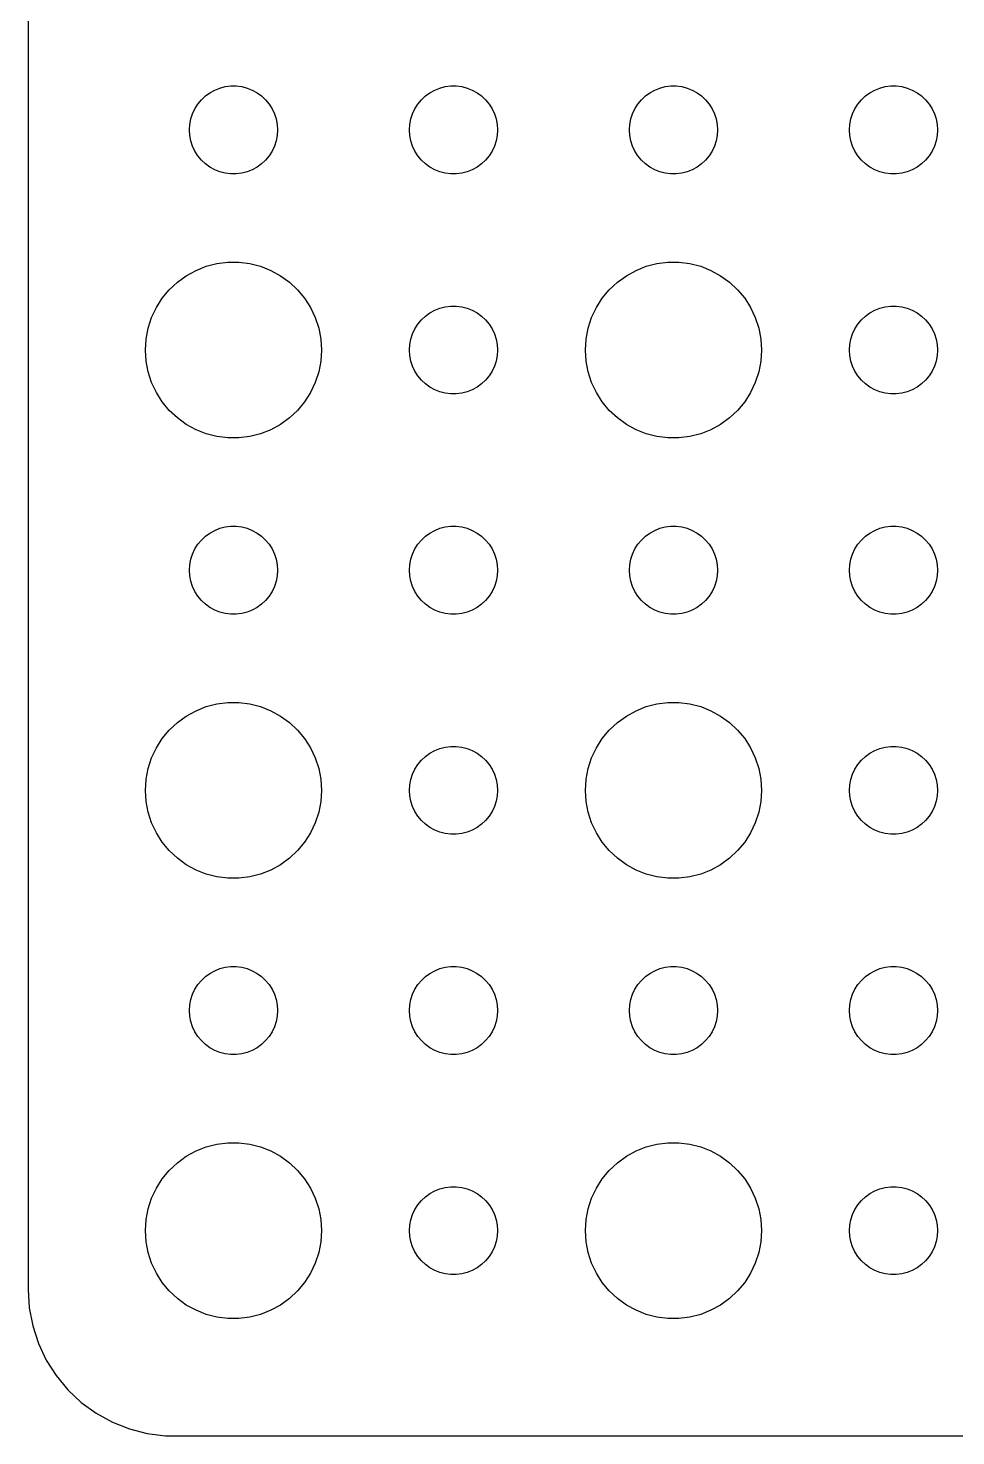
# Model space of a CAD drawing. Header units: metres. Extents: x -134 to 134, y 176 to 508.
# Drawn here: x -134.5 to -102.87, y 176.01 to 223.97 of the extents above; entities that cross this region are included whole.
import ezdxf

# ---------------------------------------------------------------- set-up
doc = ezdxf.new("R2010")
doc.units = ezdxf.units.M

msp = doc.modelspace()

# ---------------------------------------------------------------- linework, layer by layer
for p, q in [((-134.5, 275), (-134.5, 181)), ((-128.593, 221.527), (-128.456, 221.656)), ((-128.456, 221.656), (-128.304, 221.766)), ((-128.304, 221.766), (-128.139, 221.857)), ((-128.139, 221.857), (-127.964, 221.927)), ((-127.964, 221.927), (-127.781, 221.973)), ((-127.781, 221.973), (-127.594, 221.997)), ((-127.594, 221.997), (-127.406, 221.997)), ((-127.406, 221.997), (-127.219, 221.973)), ((-127.219, 221.973), (-127.036, 221.927)), ((-127.036, 221.927), (-126.861, 221.857)), ((-126.861, 221.857), (-126.696, 221.766)), ((-126.696, 221.766), (-126.544, 221.656)), ((-126.544, 221.656), (-126.407, 221.527)), ((-121.093, 221.527), (-120.956, 221.656)), ((-120.956, 221.656), (-120.804, 221.766)), ((-120.804, 221.766), (-120.639, 221.857)), ((-120.639, 221.857), (-120.464, 221.927)), ((-120.464, 221.927), (-120.281, 221.973)), ((-120.281, 221.973), (-120.094, 221.997)), ((-120.094, 221.997), (-119.906, 221.997)), ((-119.906, 221.997), (-119.719, 221.973)), ((-119.719, 221.973), (-119.536, 221.927)), ((-119.536, 221.927), (-119.361, 221.857)), ((-119.361, 221.857), (-119.196, 221.766)), ((-119.196, 221.766), (-119.044, 221.656)), ((-119.044, 221.656), (-118.907, 221.527)), ((-113.593, 221.527), (-113.456, 221.656)), ((-113.456, 221.656), (-113.304, 221.766)), ((-113.304, 221.766), (-113.139, 221.857)), ((-113.139, 221.857), (-112.964, 221.927)), ((-112.964, 221.927), (-112.781, 221.973)), ((-112.781, 221.973), (-112.594, 221.997)), ((-112.594, 221.997), (-112.406, 221.997)), ((-112.406, 221.997), (-112.219, 221.973)), ((-112.219, 221.973), (-112.036, 221.927)), ((-112.036, 221.927), (-111.861, 221.857)), ((-111.861, 221.857), (-111.696, 221.766)), ((-111.696, 221.766), (-111.544, 221.656)), ((-111.544, 221.656), (-111.407, 221.527)), ((-106.093, 221.527), (-105.956, 221.656)), ((-105.956, 221.656), (-105.804, 221.766)), ((-105.804, 221.766), (-105.639, 221.857)), ((-105.639, 221.857), (-105.464, 221.927)), ((-105.464, 221.927), (-105.281, 221.973)), ((-105.281, 221.973), (-105.094, 221.997)), ((-105.094, 221.997), (-104.906, 221.997)), ((-104.906, 221.997), (-104.719, 221.973)), ((-104.719, 221.973), (-104.536, 221.927)), ((-104.536, 221.927), (-104.361, 221.857)), ((-104.361, 221.857), (-104.196, 221.766)), ((-104.196, 221.766), (-104.044, 221.656)), ((-104.044, 221.656), (-103.907, 221.527)), ((-128.895, 221.052), (-128.814, 221.223)), ((-128.814, 221.223), (-128.714, 221.382)), ((-128.714, 221.382), (-128.593, 221.527)), ((-126.407, 221.527), (-126.286, 221.382)), ((-126.286, 221.382), (-126.186, 221.223)), ((-126.186, 221.223), (-126.105, 221.052)), ((-121.395, 221.052), (-121.314, 221.223)), ((-121.314, 221.223), (-121.214, 221.382)), ((-121.214, 221.382), (-121.093, 221.527)), ((-118.907, 221.527), (-118.786, 221.382)), ((-118.786, 221.382), (-118.686, 221.223)), ((-118.686, 221.223), (-118.605, 221.052)), ((-113.895, 221.052), (-113.814, 221.223)), ((-113.814, 221.223), (-113.714, 221.382)), ((-113.714, 221.382), (-113.593, 221.527)), ((-111.407, 221.527), (-111.286, 221.382)), ((-111.286, 221.382), (-111.186, 221.223)), ((-111.186, 221.223), (-111.105, 221.052)), ((-106.395, 221.052), (-106.314, 221.223)), ((-106.314, 221.223), (-106.214, 221.382)), ((-106.214, 221.382), (-106.093, 221.527)), ((-103.907, 221.527), (-103.786, 221.382)), ((-103.786, 221.382), (-103.686, 221.223)), ((-103.686, 221.223), (-103.605, 221.052)), ((-129, 220.5), (-128.988, 220.688)), ((-128.988, 220.688), (-128.953, 220.873)), ((-128.953, 220.873), (-128.895, 221.052)), ((-126.105, 221.052), (-126.047, 220.873)), ((-126.047, 220.873), (-126.012, 220.688)), ((-126.012, 220.688), (-126, 220.5)), ((-121.5, 220.5), (-121.488, 220.688)), ((-121.488, 220.688), (-121.453, 220.873)), ((-121.453, 220.873), (-121.395, 221.052)), ((-118.605, 221.052), (-118.547, 220.873)), ((-118.547, 220.873), (-118.512, 220.688)), ((-118.512, 220.688), (-118.5, 220.5)), ((-114, 220.5), (-113.988, 220.688)), ((-113.988, 220.688), (-113.953, 220.873)), ((-113.953, 220.873), (-113.895, 221.052)), ((-111.105, 221.052), (-111.047, 220.873)), ((-111.047, 220.873), (-111.012, 220.688)), ((-111.012, 220.688), (-111, 220.5)), ((-106.5, 220.5), (-106.488, 220.688)), ((-106.488, 220.688), (-106.453, 220.873)), ((-106.453, 220.873), (-106.395, 221.052)), ((-103.605, 221.052), (-103.547, 220.873)), ((-103.547, 220.873), (-103.512, 220.688)), ((-103.512, 220.688), (-103.5, 220.5)), ((-128.988, 220.312), (-129, 220.5)), ((-128.953, 220.127), (-128.988, 220.312)), ((-128.895, 219.948), (-128.953, 220.127)), ((-126.047, 220.127), (-126.105, 219.948)), ((-126.012, 220.312), (-126.047, 220.127)), ((-126, 220.5), (-126.012, 220.312)), ((-121.488, 220.312), (-121.5, 220.5)), ((-121.453, 220.127), (-121.488, 220.312)), ((-121.395, 219.948), (-121.453, 220.127)), ((-118.547, 220.127), (-118.605, 219.948)), ((-118.512, 220.312), (-118.547, 220.127)), ((-118.5, 220.5), (-118.512, 220.312)), ((-113.988, 220.312), (-114, 220.5)), ((-113.953, 220.127), (-113.988, 220.312)), ((-113.895, 219.948), (-113.953, 220.127)), ((-111.047, 220.127), (-111.105, 219.948)), ((-111.012, 220.312), (-111.047, 220.127)), ((-111, 220.5), (-111.012, 220.312)), ((-106.488, 220.312), (-106.5, 220.5)), ((-106.453, 220.127), (-106.488, 220.312)), ((-106.395, 219.948), (-106.453, 220.127)), ((-103.547, 220.127), (-103.605, 219.948)), ((-103.512, 220.312), (-103.547, 220.127)), ((-103.5, 220.5), (-103.512, 220.312)), ((-128.814, 219.777), (-128.895, 219.948)), ((-128.714, 219.618), (-128.814, 219.777)), ((-126.186, 219.777), (-126.286, 219.618)), ((-126.105, 219.948), (-126.186, 219.777)), ((-121.314, 219.777), (-121.395, 219.948)), ((-121.214, 219.618), (-121.314, 219.777)), ((-118.686, 219.777), (-118.786, 219.618)), ((-118.605, 219.948), (-118.686, 219.777)), ((-113.814, 219.777), (-113.895, 219.948)), ((-113.714, 219.618), (-113.814, 219.777)), ((-111.186, 219.777), (-111.286, 219.618)), ((-111.105, 219.948), (-111.186, 219.777)), ((-106.314, 219.777), (-106.395, 219.948)), ((-106.214, 219.618), (-106.314, 219.777)), ((-103.686, 219.777), (-103.786, 219.618)), ((-103.605, 219.948), (-103.686, 219.777)), ((-128.593, 219.473), (-128.714, 219.618)), ((-128.456, 219.344), (-128.593, 219.473)), ((-128.304, 219.234), (-128.456, 219.344)), ((-128.139, 219.143), (-128.304, 219.234)), ((-126.696, 219.234), (-126.861, 219.143)), ((-126.544, 219.344), (-126.696, 219.234)), ((-126.407, 219.473), (-126.544, 219.344)), ((-126.286, 219.618), (-126.407, 219.473)), ((-121.093, 219.473), (-121.214, 219.618)), ((-120.956, 219.344), (-121.093, 219.473)), ((-120.804, 219.234), (-120.956, 219.344)), ((-120.639, 219.143), (-120.804, 219.234)), ((-119.196, 219.234), (-119.361, 219.143)), ((-119.044, 219.344), (-119.196, 219.234)), ((-118.907, 219.473), (-119.044, 219.344)), ((-118.786, 219.618), (-118.907, 219.473)), ((-113.593, 219.473), (-113.714, 219.618)), ((-113.456, 219.344), (-113.593, 219.473)), ((-113.304, 219.234), (-113.456, 219.344)), ((-113.139, 219.143), (-113.304, 219.234)), ((-111.696, 219.234), (-111.861, 219.143)), ((-111.544, 219.344), (-111.696, 219.234)), ((-111.407, 219.473), (-111.544, 219.344)), ((-111.286, 219.618), (-111.407, 219.473)), ((-106.093, 219.473), (-106.214, 219.618)), ((-105.956, 219.344), (-106.093, 219.473)), ((-105.804, 219.234), (-105.956, 219.344)), ((-105.639, 219.143), (-105.804, 219.234)), ((-104.196, 219.234), (-104.361, 219.143)), ((-104.044, 219.344), (-104.196, 219.234)), ((-103.907, 219.473), (-104.044, 219.344)), ((-103.786, 219.618), (-103.907, 219.473)), ((-127.964, 219.073), (-128.139, 219.143)), ((-127.781, 219.027), (-127.964, 219.073)), ((-127.594, 219.003), (-127.781, 219.027)), ((-127.406, 219.003), (-127.594, 219.003)), ((-127.219, 219.027), (-127.406, 219.003)), ((-127.036, 219.073), (-127.219, 219.027)), ((-126.861, 219.143), (-127.036, 219.073)), ((-120.464, 219.073), (-120.639, 219.143)), ((-120.281, 219.027), (-120.464, 219.073)), ((-120.094, 219.003), (-120.281, 219.027)), ((-119.906, 219.003), (-120.094, 219.003)), ((-119.719, 219.027), (-119.906, 219.003)), ((-119.536, 219.073), (-119.719, 219.027)), ((-119.361, 219.143), (-119.536, 219.073)), ((-112.964, 219.073), (-113.139, 219.143)), ((-112.781, 219.027), (-112.964, 219.073)), ((-112.594, 219.003), (-112.781, 219.027)), ((-112.406, 219.003), (-112.594, 219.003)), ((-112.219, 219.027), (-112.406, 219.003)), ((-112.036, 219.073), (-112.219, 219.027)), ((-111.861, 219.143), (-112.036, 219.073)), ((-105.464, 219.073), (-105.639, 219.143)), ((-105.281, 219.027), (-105.464, 219.073)), ((-105.094, 219.003), (-105.281, 219.027)), ((-104.906, 219.003), (-105.094, 219.003)), ((-104.719, 219.027), (-104.906, 219.003)), ((-104.536, 219.073), (-104.719, 219.027)), ((-104.361, 219.143), (-104.536, 219.073)), ((-128.777, 215.714), (-128.427, 215.853)), ((-128.427, 215.853), (-128.062, 215.947)), ((-128.062, 215.947), (-127.688, 215.994)), ((-127.688, 215.994), (-127.312, 215.994)), ((-127.312, 215.994), (-126.938, 215.947)), ((-126.938, 215.947), (-126.573, 215.853)), ((-126.573, 215.853), (-126.223, 215.714)), ((-113.777, 215.714), (-113.427, 215.853)), ((-113.427, 215.853), (-113.062, 215.947)), ((-113.062, 215.947), (-112.688, 215.994)), ((-112.688, 215.994), (-112.312, 215.994)), ((-112.312, 215.994), (-111.938, 215.947)), ((-111.938, 215.947), (-111.573, 215.853)), ((-111.573, 215.853), (-111.223, 215.714)), ((-129.412, 215.312), (-129.107, 215.533)), ((-129.107, 215.533), (-128.777, 215.714)), ((-126.223, 215.714), (-125.893, 215.533)), ((-125.893, 215.533), (-125.588, 215.312)), ((-114.412, 215.312), (-114.107, 215.533)), ((-114.107, 215.533), (-113.777, 215.714)), ((-111.223, 215.714), (-110.893, 215.533)), ((-110.893, 215.533), (-110.588, 215.312)), ((-129.927, 214.763), (-129.687, 215.054)), ((-129.687, 215.054), (-129.412, 215.312)), ((-125.588, 215.312), (-125.313, 215.054)), ((-125.313, 215.054), (-125.073, 214.763)), ((-114.927, 214.763), (-114.687, 215.054)), ((-114.687, 215.054), (-114.412, 215.312)), ((-110.588, 215.312), (-110.313, 215.054)), ((-110.313, 215.054), (-110.073, 214.763)), ((-130.289, 214.104), (-130.129, 214.445)), ((-130.129, 214.445), (-129.927, 214.763)), ((-125.073, 214.763), (-124.871, 214.445)), ((-124.871, 214.445), (-124.711, 214.104)), ((-120.639, 214.357), (-120.464, 214.427)), ((-120.464, 214.427), (-120.281, 214.473)), ((-120.281, 214.473), (-120.094, 214.497)), ((-120.094, 214.497), (-119.906, 214.497)), ((-119.906, 214.497), (-119.719, 214.473)), ((-119.719, 214.473), (-119.536, 214.427)), ((-119.536, 214.427), (-119.361, 214.357)), ((-115.289, 214.104), (-115.129, 214.445)), ((-115.129, 214.445), (-114.927, 214.763)), ((-110.073, 214.763), (-109.871, 214.445)), ((-109.871, 214.445), (-109.711, 214.104)), ((-105.639, 214.357), (-105.464, 214.427)), ((-105.464, 214.427), (-105.281, 214.473)), ((-105.281, 214.473), (-105.094, 214.497)), ((-105.094, 214.497), (-104.906, 214.497)), ((-104.906, 214.497), (-104.719, 214.473)), ((-104.719, 214.473), (-104.536, 214.427)), ((-104.536, 214.427), (-104.361, 214.357)), ((-130.406, 213.746), (-130.289, 214.104)), ((-124.711, 214.104), (-124.594, 213.746)), ((-121.214, 213.882), (-121.093, 214.027)), ((-121.093, 214.027), (-120.956, 214.156)), ((-120.956, 214.156), (-120.804, 214.266)), ((-120.804, 214.266), (-120.639, 214.357)), ((-119.361, 214.357), (-119.196, 214.266)), ((-119.196, 214.266), (-119.044, 214.156)), ((-119.044, 214.156), (-118.907, 214.027)), ((-118.907, 214.027), (-118.786, 213.882)), ((-115.406, 213.746), (-115.289, 214.104)), ((-109.711, 214.104), (-109.594, 213.746)), ((-106.214, 213.882), (-106.093, 214.027)), ((-106.093, 214.027), (-105.956, 214.156)), ((-105.956, 214.156), (-105.804, 214.266)), ((-105.804, 214.266), (-105.639, 214.357)), ((-104.361, 214.357), (-104.196, 214.266)), ((-104.196, 214.266), (-104.044, 214.156)), ((-104.044, 214.156), (-103.907, 214.027)), ((-103.907, 214.027), (-103.786, 213.882)), ((-130.476, 213.376), (-130.406, 213.746)), ((-124.594, 213.746), (-124.524, 213.376)), ((-121.453, 213.373), (-121.395, 213.552)), ((-121.395, 213.552), (-121.314, 213.723)), ((-121.314, 213.723), (-121.214, 213.882)), ((-118.786, 213.882), (-118.686, 213.723)), ((-118.686, 213.723), (-118.605, 213.552)), ((-118.605, 213.552), (-118.547, 213.373)), ((-115.476, 213.376), (-115.406, 213.746)), ((-109.594, 213.746), (-109.524, 213.376)), ((-106.453, 213.373), (-106.395, 213.552)), ((-106.395, 213.552), (-106.314, 213.723)), ((-106.314, 213.723), (-106.214, 213.882)), ((-103.786, 213.882), (-103.686, 213.723)), ((-103.686, 213.723), (-103.605, 213.552)), ((-103.605, 213.552), (-103.547, 213.373)), ((-130.5, 213), (-130.476, 213.376)), ((-130.476, 212.624), (-130.5, 213)), ((-124.524, 213.376), (-124.5, 213)), ((-124.5, 213), (-124.524, 212.624)), ((-121.5, 213), (-121.488, 213.188)), ((-121.488, 212.812), (-121.5, 213)), ((-121.488, 213.188), (-121.453, 213.373)), ((-118.547, 213.373), (-118.512, 213.188)), ((-118.512, 213.188), (-118.5, 213)), ((-118.5, 213), (-118.512, 212.812)), ((-115.5, 213), (-115.476, 213.376)), ((-115.476, 212.624), (-115.5, 213)), ((-109.524, 213.376), (-109.5, 213)), ((-109.5, 213), (-109.524, 212.624)), ((-106.5, 213), (-106.488, 213.188)), ((-106.488, 212.812), (-106.5, 213)), ((-106.488, 213.188), (-106.453, 213.373)), ((-103.547, 213.373), (-103.512, 213.188)), ((-103.512, 213.188), (-103.5, 213)), ((-103.5, 213), (-103.512, 212.812)), ((-130.406, 212.254), (-130.476, 212.624)), ((-124.524, 212.624), (-124.594, 212.254)), ((-121.453, 212.627), (-121.488, 212.812)), ((-121.395, 212.448), (-121.453, 212.627)), ((-121.314, 212.277), (-121.395, 212.448)), ((-118.605, 212.448), (-118.686, 212.277)), ((-118.547, 212.627), (-118.605, 212.448)), ((-118.512, 212.812), (-118.547, 212.627)), ((-115.406, 212.254), (-115.476, 212.624)), ((-109.524, 212.624), (-109.594, 212.254)), ((-106.453, 212.627), (-106.488, 212.812)), ((-106.395, 212.448), (-106.453, 212.627)), ((-106.314, 212.277), (-106.395, 212.448)), ((-103.605, 212.448), (-103.686, 212.277)), ((-103.547, 212.627), (-103.605, 212.448)), ((-103.512, 212.812), (-103.547, 212.627)), ((-130.289, 211.896), (-130.406, 212.254)), ((-124.594, 212.254), (-124.711, 211.896)), ((-121.214, 212.118), (-121.314, 212.277)), ((-121.093, 211.973), (-121.214, 212.118)), ((-120.956, 211.844), (-121.093, 211.973)), ((-118.907, 211.973), (-119.044, 211.844)), ((-118.786, 212.118), (-118.907, 211.973)), ((-118.686, 212.277), (-118.786, 212.118)), ((-115.289, 211.896), (-115.406, 212.254)), ((-109.594, 212.254), (-109.711, 211.896)), ((-106.214, 212.118), (-106.314, 212.277)), ((-106.093, 211.973), (-106.214, 212.118)), ((-105.956, 211.844), (-106.093, 211.973)), ((-103.907, 211.973), (-104.044, 211.844)), ((-103.786, 212.118), (-103.907, 211.973)), ((-103.686, 212.277), (-103.786, 212.118)), ((-130.129, 211.555), (-130.289, 211.896)), ((-129.927, 211.237), (-130.129, 211.555)), ((-124.871, 211.555), (-125.073, 211.237)), ((-124.711, 211.896), (-124.871, 211.555)), ((-120.804, 211.734), (-120.956, 211.844)), ((-120.639, 211.643), (-120.804, 211.734)), ((-120.464, 211.573), (-120.639, 211.643)), ((-120.281, 211.527), (-120.464, 211.573)), ((-120.094, 211.503), (-120.281, 211.527)), ((-119.906, 211.503), (-120.094, 211.503)), ((-119.719, 211.527), (-119.906, 211.503)), ((-119.536, 211.573), (-119.719, 211.527)), ((-119.361, 211.643), (-119.536, 211.573)), ((-119.196, 211.734), (-119.361, 211.643)), ((-119.044, 211.844), (-119.196, 211.734)), ((-115.129, 211.555), (-115.289, 211.896)), ((-114.927, 211.237), (-115.129, 211.555)), ((-109.871, 211.555), (-110.073, 211.237)), ((-109.711, 211.896), (-109.871, 211.555)), ((-105.804, 211.734), (-105.956, 211.844)), ((-105.639, 211.643), (-105.804, 211.734)), ((-105.464, 211.573), (-105.639, 211.643)), ((-105.281, 211.527), (-105.464, 211.573)), ((-105.094, 211.503), (-105.281, 211.527)), ((-104.906, 211.503), (-105.094, 211.503)), ((-104.719, 211.527), (-104.906, 211.503)), ((-104.536, 211.573), (-104.719, 211.527)), ((-104.361, 211.643), (-104.536, 211.573)), ((-104.196, 211.734), (-104.361, 211.643)), ((-104.044, 211.844), (-104.196, 211.734)), ((-129.687, 210.946), (-129.927, 211.237)), ((-125.073, 211.237), (-125.313, 210.946)), ((-114.687, 210.946), (-114.927, 211.237)), ((-110.073, 211.237), (-110.313, 210.946)), ((-129.412, 210.688), (-129.687, 210.946)), ((-129.107, 210.467), (-129.412, 210.688)), ((-125.588, 210.688), (-125.893, 210.467)), ((-125.313, 210.946), (-125.588, 210.688)), ((-114.412, 210.688), (-114.687, 210.946)), ((-114.107, 210.467), (-114.412, 210.688)), ((-110.588, 210.688), (-110.893, 210.467)), ((-110.313, 210.946), (-110.588, 210.688)), ((-128.777, 210.286), (-129.107, 210.467)), ((-128.427, 210.147), (-128.777, 210.286)), ((-128.062, 210.053), (-128.427, 210.147)), ((-127.688, 210.006), (-128.062, 210.053)), ((-126.938, 210.053), (-127.312, 210.006)), ((-126.573, 210.147), (-126.938, 210.053)), ((-126.223, 210.286), (-126.573, 210.147)), ((-125.893, 210.467), (-126.223, 210.286)), ((-113.777, 210.286), (-114.107, 210.467)), ((-113.427, 210.147), (-113.777, 210.286)), ((-113.062, 210.053), (-113.427, 210.147)), ((-112.688, 210.006), (-113.062, 210.053)), ((-111.938, 210.053), (-112.312, 210.006)), ((-111.573, 210.147), (-111.938, 210.053)), ((-111.223, 210.286), (-111.573, 210.147)), ((-110.893, 210.467), (-111.223, 210.286)), ((-127.312, 210.006), (-127.688, 210.006)), ((-112.312, 210.006), (-112.688, 210.006)), ((-128.456, 206.656), (-128.304, 206.766)), ((-128.304, 206.766), (-128.139, 206.857)), ((-128.139, 206.857), (-127.964, 206.927)), ((-127.964, 206.927), (-127.781, 206.973)), ((-127.781, 206.973), (-127.594, 206.997)), ((-127.594, 206.997), (-127.406, 206.997)), ((-127.406, 206.997), (-127.219, 206.973)), ((-127.219, 206.973), (-127.036, 206.927)), ((-127.036, 206.927), (-126.861, 206.857)), ((-126.861, 206.857), (-126.696, 206.766)), ((-126.696, 206.766), (-126.544, 206.656)), ((-120.956, 206.656), (-120.804, 206.766)), ((-120.804, 206.766), (-120.639, 206.857)), ((-120.639, 206.857), (-120.464, 206.927)), ((-120.464, 206.927), (-120.281, 206.973)), ((-120.281, 206.973), (-120.094, 206.997)), ((-120.094, 206.997), (-119.906, 206.997)), ((-119.906, 206.997), (-119.719, 206.973)), ((-119.719, 206.973), (-119.536, 206.927)), ((-119.536, 206.927), (-119.361, 206.857)), ((-119.361, 206.857), (-119.196, 206.766)), ((-119.196, 206.766), (-119.044, 206.656)), ((-113.456, 206.656), (-113.304, 206.766)), ((-113.304, 206.766), (-113.139, 206.857)), ((-113.139, 206.857), (-112.964, 206.927)), ((-112.964, 206.927), (-112.781, 206.973)), ((-112.781, 206.973), (-112.594, 206.997)), ((-112.594, 206.997), (-112.406, 206.997)), ((-112.406, 206.997), (-112.219, 206.973)), ((-112.219, 206.973), (-112.036, 206.927)), ((-112.036, 206.927), (-111.861, 206.857)), ((-111.861, 206.857), (-111.696, 206.766)), ((-111.696, 206.766), (-111.544, 206.656)), ((-105.956, 206.656), (-105.804, 206.766)), ((-105.804, 206.766), (-105.639, 206.857)), ((-105.639, 206.857), (-105.464, 206.927)), ((-105.464, 206.927), (-105.281, 206.973)), ((-105.281, 206.973), (-105.094, 206.997)), ((-105.094, 206.997), (-104.906, 206.997)), ((-104.906, 206.997), (-104.719, 206.973)), ((-104.719, 206.973), (-104.536, 206.927)), ((-104.536, 206.927), (-104.361, 206.857)), ((-104.361, 206.857), (-104.196, 206.766)), ((-104.196, 206.766), (-104.044, 206.656)), ((-128.895, 206.052), (-128.814, 206.223)), ((-128.814, 206.223), (-128.714, 206.382)), ((-128.714, 206.382), (-128.593, 206.527)), ((-128.593, 206.527), (-128.456, 206.656)), ((-126.544, 206.656), (-126.407, 206.527)), ((-126.407, 206.527), (-126.286, 206.382)), ((-126.286, 206.382), (-126.186, 206.223)), ((-126.186, 206.223), (-126.105, 206.052)), ((-121.395, 206.052), (-121.314, 206.223)), ((-121.314, 206.223), (-121.214, 206.382)), ((-121.214, 206.382), (-121.093, 206.527)), ((-121.093, 206.527), (-120.956, 206.656)), ((-119.044, 206.656), (-118.907, 206.527)), ((-118.907, 206.527), (-118.786, 206.382)), ((-118.786, 206.382), (-118.686, 206.223)), ((-118.686, 206.223), (-118.605, 206.052)), ((-113.895, 206.052), (-113.814, 206.223)), ((-113.814, 206.223), (-113.714, 206.382)), ((-113.714, 206.382), (-113.593, 206.527)), ((-113.593, 206.527), (-113.456, 206.656)), ((-111.544, 206.656), (-111.407, 206.527)), ((-111.407, 206.527), (-111.286, 206.382)), ((-111.286, 206.382), (-111.186, 206.223)), ((-111.186, 206.223), (-111.105, 206.052)), ((-106.395, 206.052), (-106.314, 206.223)), ((-106.314, 206.223), (-106.214, 206.382)), ((-106.214, 206.382), (-106.093, 206.527)), ((-106.093, 206.527), (-105.956, 206.656)), ((-104.044, 206.656), (-103.907, 206.527)), ((-103.907, 206.527), (-103.786, 206.382)), ((-103.786, 206.382), (-103.686, 206.223)), ((-103.686, 206.223), (-103.605, 206.052)), ((-128.988, 205.688), (-128.953, 205.873)), ((-128.953, 205.873), (-128.895, 206.052)), ((-126.105, 206.052), (-126.047, 205.873)), ((-126.047, 205.873), (-126.012, 205.688)), ((-121.488, 205.688), (-121.453, 205.873)), ((-121.453, 205.873), (-121.395, 206.052)), ((-118.605, 206.052), (-118.547, 205.873)), ((-118.547, 205.873), (-118.512, 205.688)), ((-113.988, 205.688), (-113.953, 205.873)), ((-113.953, 205.873), (-113.895, 206.052)), ((-111.105, 206.052), (-111.047, 205.873)), ((-111.047, 205.873), (-111.012, 205.688)), ((-106.488, 205.688), (-106.453, 205.873)), ((-106.453, 205.873), (-106.395, 206.052)), ((-103.605, 206.052), (-103.547, 205.873)), ((-103.547, 205.873), (-103.512, 205.688)), ((-129, 205.5), (-128.988, 205.688)), ((-128.988, 205.312), (-129, 205.5)), ((-128.953, 205.127), (-128.988, 205.312)), ((-126.012, 205.312), (-126.047, 205.127)), ((-126.012, 205.688), (-126, 205.5)), ((-126, 205.5), (-126.012, 205.312)), ((-121.5, 205.5), (-121.488, 205.688)), ((-121.488, 205.312), (-121.5, 205.5)), ((-121.453, 205.127), (-121.488, 205.312)), ((-118.512, 205.312), (-118.547, 205.127)), ((-118.512, 205.688), (-118.5, 205.5)), ((-118.5, 205.5), (-118.512, 205.312)), ((-114, 205.5), (-113.988, 205.688)), ((-113.988, 205.312), (-114, 205.5)), ((-113.953, 205.127), (-113.988, 205.312)), ((-111.012, 205.312), (-111.047, 205.127)), ((-111.012, 205.688), (-111, 205.5)), ((-111, 205.5), (-111.012, 205.312)), ((-106.5, 205.5), (-106.488, 205.688)), ((-106.488, 205.312), (-106.5, 205.5)), ((-106.453, 205.127), (-106.488, 205.312)), ((-103.512, 205.312), (-103.547, 205.127)), ((-103.512, 205.688), (-103.5, 205.5)), ((-103.5, 205.5), (-103.512, 205.312)), ((-128.895, 204.948), (-128.953, 205.127)), ((-128.814, 204.777), (-128.895, 204.948)), ((-128.714, 204.618), (-128.814, 204.777)), ((-126.186, 204.777), (-126.286, 204.618)), ((-126.105, 204.948), (-126.186, 204.777)), ((-126.047, 205.127), (-126.105, 204.948)), ((-121.395, 204.948), (-121.453, 205.127)), ((-121.314, 204.777), (-121.395, 204.948)), ((-121.214, 204.618), (-121.314, 204.777)), ((-118.686, 204.777), (-118.786, 204.618)), ((-118.605, 204.948), (-118.686, 204.777)), ((-118.547, 205.127), (-118.605, 204.948)), ((-113.895, 204.948), (-113.953, 205.127)), ((-113.814, 204.777), (-113.895, 204.948)), ((-113.714, 204.618), (-113.814, 204.777)), ((-111.186, 204.777), (-111.286, 204.618)), ((-111.105, 204.948), (-111.186, 204.777)), ((-111.047, 205.127), (-111.105, 204.948)), ((-106.395, 204.948), (-106.453, 205.127)), ((-106.314, 204.777), (-106.395, 204.948)), ((-106.214, 204.618), (-106.314, 204.777)), ((-103.686, 204.777), (-103.786, 204.618)), ((-103.605, 204.948), (-103.686, 204.777)), ((-103.547, 205.127), (-103.605, 204.948)), ((-128.593, 204.473), (-128.714, 204.618)), ((-128.456, 204.344), (-128.593, 204.473)), ((-128.304, 204.234), (-128.456, 204.344)), ((-126.544, 204.344), (-126.696, 204.234)), ((-126.407, 204.473), (-126.544, 204.344)), ((-126.286, 204.618), (-126.407, 204.473)), ((-121.093, 204.473), (-121.214, 204.618)), ((-120.956, 204.344), (-121.093, 204.473)), ((-120.804, 204.234), (-120.956, 204.344)), ((-119.044, 204.344), (-119.196, 204.234)), ((-118.907, 204.473), (-119.044, 204.344)), ((-118.786, 204.618), (-118.907, 204.473)), ((-113.593, 204.473), (-113.714, 204.618)), ((-113.456, 204.344), (-113.593, 204.473)), ((-113.304, 204.234), (-113.456, 204.344)), ((-111.544, 204.344), (-111.696, 204.234)), ((-111.407, 204.473), (-111.544, 204.344)), ((-111.286, 204.618), (-111.407, 204.473)), ((-106.093, 204.473), (-106.214, 204.618)), ((-105.956, 204.344), (-106.093, 204.473)), ((-105.804, 204.234), (-105.956, 204.344)), ((-104.044, 204.344), (-104.196, 204.234)), ((-103.907, 204.473), (-104.044, 204.344)), ((-103.786, 204.618), (-103.907, 204.473)), ((-128.139, 204.143), (-128.304, 204.234)), ((-127.964, 204.073), (-128.139, 204.143)), ((-127.781, 204.027), (-127.964, 204.073)), ((-127.594, 204.003), (-127.781, 204.027)), ((-127.406, 204.003), (-127.594, 204.003)), ((-127.219, 204.027), (-127.406, 204.003)), ((-127.036, 204.073), (-127.219, 204.027)), ((-126.861, 204.143), (-127.036, 204.073)), ((-126.696, 204.234), (-126.861, 204.143)), ((-120.639, 204.143), (-120.804, 204.234)), ((-120.464, 204.073), (-120.639, 204.143)), ((-120.281, 204.027), (-120.464, 204.073)), ((-120.094, 204.003), (-120.281, 204.027)), ((-119.906, 204.003), (-120.094, 204.003)), ((-119.719, 204.027), (-119.906, 204.003)), ((-119.536, 204.073), (-119.719, 204.027)), ((-119.361, 204.143), (-119.536, 204.073)), ((-119.196, 204.234), (-119.361, 204.143)), ((-113.139, 204.143), (-113.304, 204.234)), ((-112.964, 204.073), (-113.139, 204.143)), ((-112.781, 204.027), (-112.964, 204.073)), ((-112.594, 204.003), (-112.781, 204.027)), ((-112.406, 204.003), (-112.594, 204.003)), ((-112.219, 204.027), (-112.406, 204.003)), ((-112.036, 204.073), (-112.219, 204.027)), ((-111.861, 204.143), (-112.036, 204.073)), ((-111.696, 204.234), (-111.861, 204.143)), ((-105.639, 204.143), (-105.804, 204.234)), ((-105.464, 204.073), (-105.639, 204.143)), ((-105.281, 204.027), (-105.464, 204.073)), ((-105.094, 204.003), (-105.281, 204.027)), ((-104.906, 204.003), (-105.094, 204.003)), ((-104.719, 204.027), (-104.906, 204.003)), ((-104.536, 204.073), (-104.719, 204.027)), ((-104.361, 204.143), (-104.536, 204.073)), ((-104.196, 204.234), (-104.361, 204.143)), ((-128.427, 200.853), (-128.062, 200.947)), ((-128.062, 200.947), (-127.688, 200.994)), ((-127.688, 200.994), (-127.312, 200.994)), ((-127.312, 200.994), (-126.938, 200.947)), ((-126.938, 200.947), (-126.573, 200.853)), ((-113.427, 200.853), (-113.062, 200.947)), ((-113.062, 200.947), (-112.688, 200.994)), ((-112.688, 200.994), (-112.312, 200.994)), ((-112.312, 200.994), (-111.938, 200.947)), ((-111.938, 200.947), (-111.573, 200.853)), ((-129.412, 200.312), (-129.107, 200.533)), ((-129.107, 200.533), (-128.777, 200.714)), ((-128.777, 200.714), (-128.427, 200.853)), ((-126.573, 200.853), (-126.223, 200.714)), ((-126.223, 200.714), (-125.893, 200.533)), ((-125.893, 200.533), (-125.588, 200.312)), ((-114.412, 200.312), (-114.107, 200.533)), ((-114.107, 200.533), (-113.777, 200.714)), ((-113.777, 200.714), (-113.427, 200.853)), ((-111.573, 200.853), (-111.223, 200.714)), ((-111.223, 200.714), (-110.893, 200.533)), ((-110.893, 200.533), (-110.588, 200.312)), ((-129.927, 199.763), (-129.687, 200.054)), ((-129.687, 200.054), (-129.412, 200.312)), ((-125.588, 200.312), (-125.313, 200.054)), ((-125.313, 200.054), (-125.073, 199.763)), ((-114.927, 199.763), (-114.687, 200.054)), ((-114.687, 200.054), (-114.412, 200.312)), ((-110.588, 200.312), (-110.313, 200.054)), ((-110.313, 200.054), (-110.073, 199.763)), ((-130.129, 199.445), (-129.927, 199.763)), ((-125.073, 199.763), (-124.871, 199.445)), ((-115.129, 199.445), (-114.927, 199.763)), ((-110.073, 199.763), (-109.871, 199.445)), ((-130.406, 198.746), (-130.289, 199.104)), ((-130.289, 199.104), (-130.129, 199.445)), ((-124.871, 199.445), (-124.711, 199.104)), ((-124.711, 199.104), (-124.594, 198.746)), ((-121.214, 198.882), (-121.093, 199.027)), ((-121.093, 199.027), (-120.956, 199.156)), ((-120.956, 199.156), (-120.804, 199.266)), ((-120.804, 199.266), (-120.639, 199.357)), ((-120.639, 199.357), (-120.464, 199.427)), ((-120.464, 199.427), (-120.281, 199.473)), ((-120.281, 199.473), (-120.094, 199.497)), ((-120.094, 199.497), (-119.906, 199.497)), ((-119.906, 199.497), (-119.719, 199.473)), ((-119.719, 199.473), (-119.536, 199.427)), ((-119.536, 199.427), (-119.361, 199.357)), ((-119.361, 199.357), (-119.196, 199.266)), ((-119.196, 199.266), (-119.044, 199.156)), ((-119.044, 199.156), (-118.907, 199.027)), ((-118.907, 199.027), (-118.786, 198.882)), ((-115.406, 198.746), (-115.289, 199.104)), ((-115.289, 199.104), (-115.129, 199.445)), ((-109.871, 199.445), (-109.711, 199.104)), ((-109.711, 199.104), (-109.594, 198.746)), ((-106.214, 198.882), (-106.093, 199.027)), ((-106.093, 199.027), (-105.956, 199.156)), ((-105.956, 199.156), (-105.804, 199.266)), ((-105.804, 199.266), (-105.639, 199.357)), ((-105.639, 199.357), (-105.464, 199.427)), ((-105.464, 199.427), (-105.281, 199.473)), ((-105.281, 199.473), (-105.094, 199.497)), ((-105.094, 199.497), (-104.906, 199.497)), ((-104.906, 199.497), (-104.719, 199.473)), ((-104.719, 199.473), (-104.536, 199.427)), ((-104.536, 199.427), (-104.361, 199.357)), ((-104.361, 199.357), (-104.196, 199.266)), ((-104.196, 199.266), (-104.044, 199.156)), ((-104.044, 199.156), (-103.907, 199.027)), ((-103.907, 199.027), (-103.786, 198.882)), ((-130.476, 198.376), (-130.406, 198.746)), ((-124.594, 198.746), (-124.524, 198.376)), ((-121.453, 198.373), (-121.395, 198.552)), ((-121.395, 198.552), (-121.314, 198.723)), ((-121.314, 198.723), (-121.214, 198.882)), ((-118.786, 198.882), (-118.686, 198.723)), ((-118.686, 198.723), (-118.605, 198.552)), ((-118.605, 198.552), (-118.547, 198.373)), ((-115.476, 198.376), (-115.406, 198.746)), ((-109.594, 198.746), (-109.524, 198.376)), ((-106.453, 198.373), (-106.395, 198.552)), ((-106.395, 198.552), (-106.314, 198.723)), ((-106.314, 198.723), (-106.214, 198.882)), ((-103.786, 198.882), (-103.686, 198.723)), ((-103.686, 198.723), (-103.605, 198.552)), ((-103.605, 198.552), (-103.547, 198.373)), ((-130.5, 198), (-130.476, 198.376)), ((-124.524, 198.376), (-124.5, 198)), ((-121.5, 198), (-121.488, 198.188)), ((-121.488, 198.188), (-121.453, 198.373)), ((-118.547, 198.373), (-118.512, 198.188)), ((-118.512, 198.188), (-118.5, 198)), ((-115.5, 198), (-115.476, 198.376)), ((-109.524, 198.376), (-109.5, 198)), ((-106.5, 198), (-106.488, 198.188)), ((-106.488, 198.188), (-106.453, 198.373)), ((-103.547, 198.373), (-103.512, 198.188)), ((-103.512, 198.188), (-103.5, 198)), ((-130.476, 197.624), (-130.5, 198)), ((-130.406, 197.254), (-130.476, 197.624)), ((-124.524, 197.624), (-124.594, 197.254)), ((-124.5, 198), (-124.524, 197.624)), ((-121.488, 197.812), (-121.5, 198)), ((-121.453, 197.627), (-121.488, 197.812)), ((-121.395, 197.448), (-121.453, 197.627)), ((-118.547, 197.627), (-118.605, 197.448)), ((-118.512, 197.812), (-118.547, 197.627)), ((-118.5, 198), (-118.512, 197.812)), ((-115.476, 197.624), (-115.5, 198)), ((-115.406, 197.254), (-115.476, 197.624)), ((-109.524, 197.624), (-109.594, 197.254)), ((-109.5, 198), (-109.524, 197.624)), ((-106.488, 197.812), (-106.5, 198)), ((-106.453, 197.627), (-106.488, 197.812)), ((-106.395, 197.448), (-106.453, 197.627)), ((-103.547, 197.627), (-103.605, 197.448)), ((-103.512, 197.812), (-103.547, 197.627)), ((-103.5, 198), (-103.512, 197.812)), ((-130.289, 196.896), (-130.406, 197.254)), ((-124.594, 197.254), (-124.711, 196.896)), ((-121.314, 197.277), (-121.395, 197.448)), ((-121.214, 197.118), (-121.314, 197.277)), ((-121.093, 196.973), (-121.214, 197.118)), ((-118.786, 197.118), (-118.907, 196.973)), ((-118.686, 197.277), (-118.786, 197.118)), ((-118.605, 197.448), (-118.686, 197.277)), ((-115.289, 196.896), (-115.406, 197.254)), ((-109.594, 197.254), (-109.711, 196.896)), ((-106.314, 197.277), (-106.395, 197.448)), ((-106.214, 197.118), (-106.314, 197.277)), ((-106.093, 196.973), (-106.214, 197.118)), ((-103.786, 197.118), (-103.907, 196.973)), ((-103.686, 197.277), (-103.786, 197.118)), ((-103.605, 197.448), (-103.686, 197.277)), ((-130.129, 196.555), (-130.289, 196.896)), ((-124.711, 196.896), (-124.871, 196.555)), ((-120.956, 196.844), (-121.093, 196.973)), ((-120.804, 196.734), (-120.956, 196.844)), ((-120.639, 196.643), (-120.804, 196.734)), ((-120.464, 196.573), (-120.639, 196.643)), ((-119.361, 196.643), (-119.536, 196.573)), ((-119.196, 196.734), (-119.361, 196.643)), ((-119.044, 196.844), (-119.196, 196.734)), ((-118.907, 196.973), (-119.044, 196.844)), ((-115.129, 196.555), (-115.289, 196.896)), ((-109.711, 196.896), (-109.871, 196.555)), ((-105.956, 196.844), (-106.093, 196.973)), ((-105.804, 196.734), (-105.956, 196.844)), ((-105.639, 196.643), (-105.804, 196.734)), ((-105.464, 196.573), (-105.639, 196.643)), ((-104.361, 196.643), (-104.536, 196.573)), ((-104.196, 196.734), (-104.361, 196.643)), ((-104.044, 196.844), (-104.196, 196.734)), ((-103.907, 196.973), (-104.044, 196.844)), ((-129.927, 196.237), (-130.129, 196.555)), ((-129.687, 195.946), (-129.927, 196.237)), ((-125.073, 196.237), (-125.313, 195.946)), ((-124.871, 196.555), (-125.073, 196.237)), ((-120.281, 196.527), (-120.464, 196.573)), ((-120.094, 196.503), (-120.281, 196.527)), ((-119.906, 196.503), (-120.094, 196.503)), ((-119.719, 196.527), (-119.906, 196.503)), ((-119.536, 196.573), (-119.719, 196.527)), ((-114.927, 196.237), (-115.129, 196.555)), ((-114.687, 195.946), (-114.927, 196.237)), ((-110.073, 196.237), (-110.313, 195.946)), ((-109.871, 196.555), (-110.073, 196.237)), ((-105.281, 196.527), (-105.464, 196.573)), ((-105.094, 196.503), (-105.281, 196.527)), ((-104.906, 196.503), (-105.094, 196.503)), ((-104.719, 196.527), (-104.906, 196.503)), ((-104.536, 196.573), (-104.719, 196.527)), ((-129.412, 195.688), (-129.687, 195.946)), ((-129.107, 195.467), (-129.412, 195.688)), ((-125.588, 195.688), (-125.893, 195.467)), ((-125.313, 195.946), (-125.588, 195.688)), ((-114.412, 195.688), (-114.687, 195.946)), ((-114.107, 195.467), (-114.412, 195.688)), ((-110.588, 195.688), (-110.893, 195.467)), ((-110.313, 195.946), (-110.588, 195.688)), ((-128.777, 195.286), (-129.107, 195.467)), ((-128.427, 195.147), (-128.777, 195.286)), ((-126.223, 195.286), (-126.573, 195.147)), ((-125.893, 195.467), (-126.223, 195.286)), ((-113.777, 195.286), (-114.107, 195.467)), ((-113.427, 195.147), (-113.777, 195.286)), ((-111.223, 195.286), (-111.573, 195.147)), ((-110.893, 195.467), (-111.223, 195.286)), ((-128.062, 195.053), (-128.427, 195.147)), ((-127.688, 195.006), (-128.062, 195.053)), ((-127.312, 195.006), (-127.688, 195.006)), ((-126.938, 195.053), (-127.312, 195.006)), ((-126.573, 195.147), (-126.938, 195.053)), ((-113.062, 195.053), (-113.427, 195.147)), ((-112.688, 195.006), (-113.062, 195.053)), ((-112.312, 195.006), (-112.688, 195.006)), ((-111.938, 195.053), (-112.312, 195.006)), ((-111.573, 195.147), (-111.938, 195.053)), ((-128.304, 191.766), (-128.139, 191.857)), ((-128.139, 191.857), (-127.964, 191.927)), ((-127.964, 191.927), (-127.781, 191.973)), ((-127.781, 191.973), (-127.594, 191.997)), ((-127.594, 191.997), (-127.406, 191.997)), ((-127.406, 191.997), (-127.219, 191.973)), ((-127.219, 191.973), (-127.036, 191.927)), ((-127.036, 191.927), (-126.861, 191.857)), ((-126.861, 191.857), (-126.696, 191.766)), ((-120.804, 191.766), (-120.639, 191.857)), ((-120.639, 191.857), (-120.464, 191.927)), ((-120.464, 191.927), (-120.281, 191.973)), ((-120.281, 191.973), (-120.094, 191.997)), ((-120.094, 191.997), (-119.906, 191.997)), ((-119.906, 191.997), (-119.719, 191.973)), ((-119.719, 191.973), (-119.536, 191.927)), ((-119.536, 191.927), (-119.361, 191.857)), ((-119.361, 191.857), (-119.196, 191.766)), ((-113.304, 191.766), (-113.139, 191.857)), ((-113.139, 191.857), (-112.964, 191.927)), ((-112.964, 191.927), (-112.781, 191.973)), ((-112.781, 191.973), (-112.594, 191.997)), ((-112.594, 191.997), (-112.406, 191.997)), ((-112.406, 191.997), (-112.219, 191.973)), ((-112.219, 191.973), (-112.036, 191.927)), ((-112.036, 191.927), (-111.861, 191.857)), ((-111.861, 191.857), (-111.696, 191.766)), ((-105.804, 191.766), (-105.639, 191.857)), ((-105.639, 191.857), (-105.464, 191.927)), ((-105.464, 191.927), (-105.281, 191.973)), ((-105.281, 191.973), (-105.094, 191.997)), ((-105.094, 191.997), (-104.906, 191.997)), ((-104.906, 191.997), (-104.719, 191.973)), ((-104.719, 191.973), (-104.536, 191.927)), ((-104.536, 191.927), (-104.361, 191.857)), ((-104.361, 191.857), (-104.196, 191.766)), ((-128.814, 191.223), (-128.714, 191.382)), ((-128.714, 191.382), (-128.593, 191.527)), ((-128.593, 191.527), (-128.456, 191.656)), ((-128.456, 191.656), (-128.304, 191.766)), ((-126.696, 191.766), (-126.544, 191.656)), ((-126.544, 191.656), (-126.407, 191.527)), ((-126.407, 191.527), (-126.286, 191.382)), ((-126.286, 191.382), (-126.186, 191.223)), ((-121.314, 191.223), (-121.214, 191.382)), ((-121.214, 191.382), (-121.093, 191.527)), ((-121.093, 191.527), (-120.956, 191.656)), ((-120.956, 191.656), (-120.804, 191.766)), ((-119.196, 191.766), (-119.044, 191.656)), ((-119.044, 191.656), (-118.907, 191.527)), ((-118.907, 191.527), (-118.786, 191.382)), ((-118.786, 191.382), (-118.686, 191.223)), ((-113.814, 191.223), (-113.714, 191.382)), ((-113.714, 191.382), (-113.593, 191.527)), ((-113.593, 191.527), (-113.456, 191.656)), ((-113.456, 191.656), (-113.304, 191.766)), ((-111.696, 191.766), (-111.544, 191.656)), ((-111.544, 191.656), (-111.407, 191.527)), ((-111.407, 191.527), (-111.286, 191.382)), ((-111.286, 191.382), (-111.186, 191.223)), ((-106.314, 191.223), (-106.214, 191.382)), ((-106.214, 191.382), (-106.093, 191.527)), ((-106.093, 191.527), (-105.956, 191.656)), ((-105.956, 191.656), (-105.804, 191.766)), ((-104.196, 191.766), (-104.044, 191.656)), ((-104.044, 191.656), (-103.907, 191.527)), ((-103.907, 191.527), (-103.786, 191.382)), ((-103.786, 191.382), (-103.686, 191.223)), ((-128.988, 190.688), (-128.953, 190.873)), ((-128.953, 190.873), (-128.895, 191.052)), ((-128.895, 191.052), (-128.814, 191.223)), ((-126.186, 191.223), (-126.105, 191.052)), ((-126.105, 191.052), (-126.047, 190.873)), ((-126.047, 190.873), (-126.012, 190.688)), ((-121.488, 190.688), (-121.453, 190.873)), ((-121.453, 190.873), (-121.395, 191.052)), ((-121.395, 191.052), (-121.314, 191.223)), ((-118.686, 191.223), (-118.605, 191.052)), ((-118.605, 191.052), (-118.547, 190.873)), ((-118.547, 190.873), (-118.512, 190.688)), ((-113.988, 190.688), (-113.953, 190.873)), ((-113.953, 190.873), (-113.895, 191.052)), ((-113.895, 191.052), (-113.814, 191.223)), ((-111.186, 191.223), (-111.105, 191.052)), ((-111.105, 191.052), (-111.047, 190.873)), ((-111.047, 190.873), (-111.012, 190.688)), ((-106.488, 190.688), (-106.453, 190.873)), ((-106.453, 190.873), (-106.395, 191.052)), ((-106.395, 191.052), (-106.314, 191.223)), ((-103.686, 191.223), (-103.605, 191.052)), ((-103.605, 191.052), (-103.547, 190.873)), ((-103.547, 190.873), (-103.512, 190.688)), ((-129, 190.5), (-128.988, 190.688)), ((-128.988, 190.312), (-129, 190.5)), ((-126.012, 190.688), (-126, 190.5)), ((-126, 190.5), (-126.012, 190.312)), ((-121.5, 190.5), (-121.488, 190.688)), ((-121.488, 190.312), (-121.5, 190.5)), ((-118.512, 190.688), (-118.5, 190.5)), ((-118.5, 190.5), (-118.512, 190.312)), ((-114, 190.5), (-113.988, 190.688)), ((-113.988, 190.312), (-114, 190.5)), ((-111.012, 190.688), (-111, 190.5)), ((-111, 190.5), (-111.012, 190.312)), ((-106.5, 190.5), (-106.488, 190.688)), ((-106.488, 190.312), (-106.5, 190.5)), ((-103.512, 190.688), (-103.5, 190.5)), ((-103.5, 190.5), (-103.512, 190.312)), ((-128.953, 190.127), (-128.988, 190.312)), ((-128.895, 189.948), (-128.953, 190.127)), ((-128.814, 189.777), (-128.895, 189.948)), ((-126.105, 189.948), (-126.186, 189.777)), ((-126.047, 190.127), (-126.105, 189.948)), ((-126.012, 190.312), (-126.047, 190.127)), ((-121.453, 190.127), (-121.488, 190.312)), ((-121.395, 189.948), (-121.453, 190.127)), ((-121.314, 189.777), (-121.395, 189.948)), ((-118.605, 189.948), (-118.686, 189.777)), ((-118.547, 190.127), (-118.605, 189.948)), ((-118.512, 190.312), (-118.547, 190.127)), ((-113.953, 190.127), (-113.988, 190.312)), ((-113.895, 189.948), (-113.953, 190.127)), ((-113.814, 189.777), (-113.895, 189.948)), ((-111.105, 189.948), (-111.186, 189.777)), ((-111.047, 190.127), (-111.105, 189.948)), ((-111.012, 190.312), (-111.047, 190.127)), ((-106.453, 190.127), (-106.488, 190.312)), ((-106.395, 189.948), (-106.453, 190.127)), ((-106.314, 189.777), (-106.395, 189.948)), ((-103.605, 189.948), (-103.686, 189.777)), ((-103.547, 190.127), (-103.605, 189.948)), ((-103.512, 190.312), (-103.547, 190.127)), ((-128.714, 189.618), (-128.814, 189.777)), ((-128.593, 189.473), (-128.714, 189.618)), ((-128.456, 189.344), (-128.593, 189.473)), ((-126.407, 189.473), (-126.544, 189.344)), ((-126.286, 189.618), (-126.407, 189.473)), ((-126.186, 189.777), (-126.286, 189.618)), ((-121.214, 189.618), (-121.314, 189.777)), ((-121.093, 189.473), (-121.214, 189.618)), ((-120.956, 189.344), (-121.093, 189.473)), ((-118.907, 189.473), (-119.044, 189.344)), ((-118.786, 189.618), (-118.907, 189.473)), ((-118.686, 189.777), (-118.786, 189.618)), ((-113.714, 189.618), (-113.814, 189.777)), ((-113.593, 189.473), (-113.714, 189.618)), ((-113.456, 189.344), (-113.593, 189.473)), ((-111.407, 189.473), (-111.544, 189.344)), ((-111.286, 189.618), (-111.407, 189.473)), ((-111.186, 189.777), (-111.286, 189.618)), ((-106.214, 189.618), (-106.314, 189.777)), ((-106.093, 189.473), (-106.214, 189.618)), ((-105.956, 189.344), (-106.093, 189.473)), ((-103.907, 189.473), (-104.044, 189.344)), ((-103.786, 189.618), (-103.907, 189.473)), ((-103.686, 189.777), (-103.786, 189.618)), ((-128.304, 189.234), (-128.456, 189.344)), ((-128.139, 189.143), (-128.304, 189.234)), ((-127.964, 189.073), (-128.139, 189.143)), ((-127.781, 189.027), (-127.964, 189.073)), ((-127.594, 189.003), (-127.781, 189.027)), ((-127.406, 189.003), (-127.594, 189.003)), ((-127.219, 189.027), (-127.406, 189.003)), ((-127.036, 189.073), (-127.219, 189.027)), ((-126.861, 189.143), (-127.036, 189.073)), ((-126.696, 189.234), (-126.861, 189.143)), ((-126.544, 189.344), (-126.696, 189.234)), ((-120.804, 189.234), (-120.956, 189.344)), ((-120.639, 189.143), (-120.804, 189.234)), ((-120.464, 189.073), (-120.639, 189.143)), ((-120.281, 189.027), (-120.464, 189.073)), ((-120.094, 189.003), (-120.281, 189.027)), ((-119.906, 189.003), (-120.094, 189.003)), ((-119.719, 189.027), (-119.906, 189.003)), ((-119.536, 189.073), (-119.719, 189.027)), ((-119.361, 189.143), (-119.536, 189.073)), ((-119.196, 189.234), (-119.361, 189.143)), ((-119.044, 189.344), (-119.196, 189.234)), ((-113.304, 189.234), (-113.456, 189.344)), ((-113.139, 189.143), (-113.304, 189.234)), ((-112.964, 189.073), (-113.139, 189.143)), ((-112.781, 189.027), (-112.964, 189.073)), ((-112.594, 189.003), (-112.781, 189.027)), ((-112.406, 189.003), (-112.594, 189.003)), ((-112.219, 189.027), (-112.406, 189.003)), ((-112.036, 189.073), (-112.219, 189.027)), ((-111.861, 189.143), (-112.036, 189.073)), ((-111.696, 189.234), (-111.861, 189.143)), ((-111.544, 189.344), (-111.696, 189.234)), ((-105.804, 189.234), (-105.956, 189.344)), ((-105.639, 189.143), (-105.804, 189.234)), ((-105.464, 189.073), (-105.639, 189.143)), ((-105.281, 189.027), (-105.464, 189.073)), ((-105.094, 189.003), (-105.281, 189.027)), ((-104.906, 189.003), (-105.094, 189.003)), ((-104.719, 189.027), (-104.906, 189.003)), ((-104.536, 189.073), (-104.719, 189.027)), ((-104.361, 189.143), (-104.536, 189.073)), ((-104.196, 189.234), (-104.361, 189.143)), ((-104.044, 189.344), (-104.196, 189.234)), ((-129.107, 185.533), (-128.777, 185.714)), ((-128.777, 185.714), (-128.427, 185.853)), ((-128.427, 185.853), (-128.062, 185.947)), ((-128.062, 185.947), (-127.688, 185.994)), ((-127.688, 185.994), (-127.312, 185.994)), ((-127.312, 185.994), (-126.938, 185.947)), ((-126.938, 185.947), (-126.573, 185.853)), ((-126.573, 185.853), (-126.223, 185.714)), ((-126.223, 185.714), (-125.893, 185.533)), ((-114.107, 185.533), (-113.777, 185.714)), ((-113.777, 185.714), (-113.427, 185.853)), ((-113.427, 185.853), (-113.062, 185.947)), ((-113.062, 185.947), (-112.688, 185.994)), ((-112.688, 185.994), (-112.312, 185.994)), ((-112.312, 185.994), (-111.938, 185.947)), ((-111.938, 185.947), (-111.573, 185.853)), ((-111.573, 185.853), (-111.223, 185.714)), ((-111.223, 185.714), (-110.893, 185.533)), ((-129.687, 185.054), (-129.412, 185.312)), ((-129.412, 185.312), (-129.107, 185.533)), ((-125.893, 185.533), (-125.588, 185.312)), ((-125.588, 185.312), (-125.313, 185.054)), ((-114.687, 185.054), (-114.412, 185.312)), ((-114.412, 185.312), (-114.107, 185.533)), ((-110.893, 185.533), (-110.588, 185.312)), ((-110.588, 185.312), (-110.313, 185.054)), ((-130.129, 184.445), (-129.927, 184.763)), ((-129.927, 184.763), (-129.687, 185.054)), ((-125.313, 185.054), (-125.073, 184.763)), ((-125.073, 184.763), (-124.871, 184.445)), ((-115.129, 184.445), (-114.927, 184.763)), ((-114.927, 184.763), (-114.687, 185.054)), ((-110.313, 185.054), (-110.073, 184.763)), ((-110.073, 184.763), (-109.871, 184.445)), ((-130.289, 184.104), (-130.129, 184.445)), ((-124.871, 184.445), (-124.711, 184.104)), ((-121.093, 184.027), (-120.956, 184.156)), ((-120.956, 184.156), (-120.804, 184.266)), ((-120.804, 184.266), (-120.639, 184.357)), ((-120.639, 184.357), (-120.464, 184.427)), ((-120.464, 184.427), (-120.281, 184.473)), ((-120.281, 184.473), (-120.094, 184.497)), ((-120.094, 184.497), (-119.906, 184.497)), ((-119.906, 184.497), (-119.719, 184.473)), ((-119.719, 184.473), (-119.536, 184.427)), ((-119.536, 184.427), (-119.361, 184.357)), ((-119.361, 184.357), (-119.196, 184.266)), ((-119.196, 184.266), (-119.044, 184.156)), ((-119.044, 184.156), (-118.907, 184.027)), ((-115.289, 184.104), (-115.129, 184.445)), ((-109.871, 184.445), (-109.711, 184.104)), ((-106.093, 184.027), (-105.956, 184.156)), ((-105.956, 184.156), (-105.804, 184.266)), ((-105.804, 184.266), (-105.639, 184.357)), ((-105.639, 184.357), (-105.464, 184.427)), ((-105.464, 184.427), (-105.281, 184.473)), ((-105.281, 184.473), (-105.094, 184.497)), ((-105.094, 184.497), (-104.906, 184.497)), ((-104.906, 184.497), (-104.719, 184.473)), ((-104.719, 184.473), (-104.536, 184.427)), ((-104.536, 184.427), (-104.361, 184.357)), ((-104.361, 184.357), (-104.196, 184.266)), ((-104.196, 184.266), (-104.044, 184.156)), ((-104.044, 184.156), (-103.907, 184.027)), ((-130.476, 183.376), (-130.406, 183.746)), ((-130.406, 183.746), (-130.289, 184.104)), ((-124.711, 184.104), (-124.594, 183.746)), ((-124.594, 183.746), (-124.524, 183.376)), ((-121.395, 183.552), (-121.314, 183.723)), ((-121.314, 183.723), (-121.214, 183.882)), ((-121.214, 183.882), (-121.093, 184.027)), ((-118.907, 184.027), (-118.786, 183.882)), ((-118.786, 183.882), (-118.686, 183.723)), ((-118.686, 183.723), (-118.605, 183.552)), ((-115.476, 183.376), (-115.406, 183.746)), ((-115.406, 183.746), (-115.289, 184.104)), ((-109.711, 184.104), (-109.594, 183.746)), ((-109.594, 183.746), (-109.524, 183.376)), ((-106.395, 183.552), (-106.314, 183.723)), ((-106.314, 183.723), (-106.214, 183.882)), ((-106.214, 183.882), (-106.093, 184.027)), ((-103.907, 184.027), (-103.786, 183.882)), ((-103.786, 183.882), (-103.686, 183.723)), ((-103.686, 183.723), (-103.605, 183.552)), ((-130.5, 183), (-130.476, 183.376)), ((-124.524, 183.376), (-124.5, 183)), ((-121.488, 183.188), (-121.453, 183.373)), ((-121.453, 183.373), (-121.395, 183.552)), ((-118.605, 183.552), (-118.547, 183.373)), ((-118.547, 183.373), (-118.512, 183.188)), ((-115.5, 183), (-115.476, 183.376)), ((-109.524, 183.376), (-109.5, 183)), ((-106.488, 183.188), (-106.453, 183.373)), ((-106.453, 183.373), (-106.395, 183.552)), ((-103.605, 183.552), (-103.547, 183.373)), ((-103.547, 183.373), (-103.512, 183.188)), ((-130.476, 182.624), (-130.5, 183)), ((-124.5, 183), (-124.524, 182.624)), ((-121.5, 183), (-121.488, 183.188)), ((-121.488, 182.812), (-121.5, 183)), ((-121.453, 182.627), (-121.488, 182.812)), ((-118.512, 182.812), (-118.547, 182.627)), ((-118.512, 183.188), (-118.5, 183)), ((-118.5, 183), (-118.512, 182.812)), ((-115.476, 182.624), (-115.5, 183)), ((-109.5, 183), (-109.524, 182.624)), ((-106.5, 183), (-106.488, 183.188)), ((-106.488, 182.812), (-106.5, 183)), ((-106.453, 182.627), (-106.488, 182.812)), ((-103.512, 182.812), (-103.547, 182.627)), ((-103.512, 183.188), (-103.5, 183)), ((-103.5, 183), (-103.512, 182.812)), ((-130.406, 182.254), (-130.476, 182.624)), ((-130.289, 181.896), (-130.406, 182.254)), ((-124.594, 182.254), (-124.711, 181.896)), ((-124.524, 182.624), (-124.594, 182.254)), ((-121.395, 182.448), (-121.453, 182.627)), ((-121.314, 182.277), (-121.395, 182.448)), ((-121.214, 182.118), (-121.314, 182.277)), ((-118.686, 182.277), (-118.786, 182.118)), ((-118.605, 182.448), (-118.686, 182.277)), ((-118.547, 182.627), (-118.605, 182.448)), ((-115.406, 182.254), (-115.476, 182.624)), ((-115.289, 181.896), (-115.406, 182.254)), ((-109.594, 182.254), (-109.711, 181.896)), ((-109.524, 182.624), (-109.594, 182.254)), ((-106.395, 182.448), (-106.453, 182.627)), ((-106.314, 182.277), (-106.395, 182.448)), ((-106.214, 182.118), (-106.314, 182.277)), ((-103.686, 182.277), (-103.786, 182.118)), ((-103.605, 182.448), (-103.686, 182.277)), ((-103.547, 182.627), (-103.605, 182.448)), ((-130.129, 181.555), (-130.289, 181.896)), ((-124.711, 181.896), (-124.871, 181.555)), ((-121.093, 181.973), (-121.214, 182.118)), ((-120.956, 181.844), (-121.093, 181.973)), ((-120.804, 181.734), (-120.956, 181.844)), ((-119.044, 181.844), (-119.196, 181.734)), ((-118.907, 181.973), (-119.044, 181.844)), ((-118.786, 182.118), (-118.907, 181.973)), ((-115.129, 181.555), (-115.289, 181.896)), ((-109.711, 181.896), (-109.871, 181.555)), ((-106.093, 181.973), (-106.214, 182.118)), ((-105.956, 181.844), (-106.093, 181.973)), ((-105.804, 181.734), (-105.956, 181.844)), ((-104.044, 181.844), (-104.196, 181.734)), ((-103.907, 181.973), (-104.044, 181.844)), ((-103.786, 182.118), (-103.907, 181.973)), ((-129.927, 181.237), (-130.129, 181.555)), ((-124.871, 181.555), (-125.073, 181.237)), ((-120.639, 181.643), (-120.804, 181.734)), ((-120.464, 181.573), (-120.639, 181.643)), ((-120.281, 181.527), (-120.464, 181.573)), ((-120.094, 181.503), (-120.281, 181.527)), ((-119.906, 181.503), (-120.094, 181.503)), ((-119.719, 181.527), (-119.906, 181.503)), ((-119.536, 181.573), (-119.719, 181.527)), ((-119.361, 181.643), (-119.536, 181.573)), ((-119.196, 181.734), (-119.361, 181.643)), ((-114.927, 181.237), (-115.129, 181.555)), ((-109.871, 181.555), (-110.073, 181.237)), ((-105.639, 181.643), (-105.804, 181.734)), ((-105.464, 181.573), (-105.639, 181.643)), ((-105.281, 181.527), (-105.464, 181.573)), ((-105.094, 181.503), (-105.281, 181.527)), ((-104.906, 181.503), (-105.094, 181.503)), ((-104.719, 181.527), (-104.906, 181.503)), ((-104.536, 181.573), (-104.719, 181.527)), ((-104.361, 181.643), (-104.536, 181.573)), ((-104.196, 181.734), (-104.361, 181.643)), ((-134.5, 181), (-134.461, 180.373)), ((-129.687, 180.946), (-129.927, 181.237)), ((-129.412, 180.688), (-129.687, 180.946)), ((-125.313, 180.946), (-125.588, 180.688)), ((-125.073, 181.237), (-125.313, 180.946)), ((-114.687, 180.946), (-114.927, 181.237)), ((-114.412, 180.688), (-114.687, 180.946)), ((-110.313, 180.946), (-110.588, 180.688)), ((-110.073, 181.237), (-110.313, 180.946)), ((-134.461, 180.373), (-134.343, 179.757)), ((-129.107, 180.467), (-129.412, 180.688)), ((-128.777, 180.286), (-129.107, 180.467)), ((-125.893, 180.467), (-126.223, 180.286)), ((-125.588, 180.688), (-125.893, 180.467)), ((-114.107, 180.467), (-114.412, 180.688)), ((-113.777, 180.286), (-114.107, 180.467)), ((-110.893, 180.467), (-111.223, 180.286)), ((-110.588, 180.688), (-110.893, 180.467)), ((-128.427, 180.147), (-128.777, 180.286)), ((-128.062, 180.053), (-128.427, 180.147)), ((-127.688, 180.006), (-128.062, 180.053)), ((-127.312, 180.006), (-127.688, 180.006)), ((-126.938, 180.053), (-127.312, 180.006)), ((-126.573, 180.147), (-126.938, 180.053)), ((-126.223, 180.286), (-126.573, 180.147)), ((-113.427, 180.147), (-113.777, 180.286)), ((-113.062, 180.053), (-113.427, 180.147)), ((-112.688, 180.006), (-113.062, 180.053)), ((-112.312, 180.006), (-112.688, 180.006)), ((-111.938, 180.053), (-112.312, 180.006)), ((-111.573, 180.147), (-111.938, 180.053)), ((-111.223, 180.286), (-111.573, 180.147)), ((-134.343, 179.757), (-134.149, 179.159)), ((-134.149, 179.159), (-133.882, 178.591)), ((-133.882, 178.591), (-133.545, 178.061)), ((-133.545, 178.061), (-133.145, 177.577)), ((-133.145, 177.577), (-132.687, 177.147)), ((-132.687, 177.147), (-132.179, 176.778)), ((-132.179, 176.778), (-131.629, 176.476)), ((-131.629, 176.476), (-131.045, 176.245)), ((-131.045, 176.245), (-130.437, 176.089)), ((-130.437, 176.089), (-129.814, 176.01)), ((-129.814, 176.01), (129.814, 176.01))]:
    msp.add_line(p, q)

doc.saveas('drawing.dxf')
